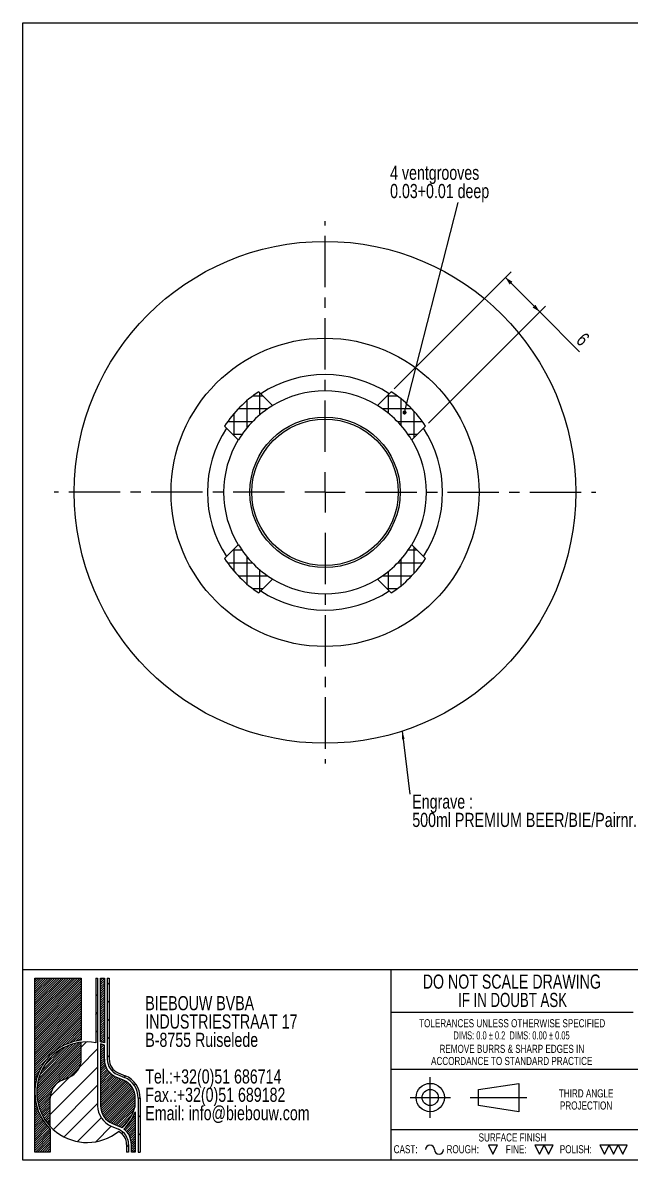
# Model space of a CAD drawing. Header units: millimetres. Extents: x 8 to 412, y -43 to 289.
# Drawn here: x 8 to 158.2, y 8 to 289 of the extents above; entities that cross this region are included whole.
import ezdxf

# ---------------------------------------------------------------- set-up
doc = ezdxf.new("R2010")
doc.units = ezdxf.units.MM
doc.linetypes.add('CENTERX2', pattern=[20.319999999999997, 12.7, -2.54, 2.54, -2.54])
for name, color, linetype in [('CENTERLINE', 4, 'CENTERX2'), ('DIMENSIONS', 2, 'Continuous'), ('HATCH', 3, 'Continuous'), ('TEXT', 2, 'Continuous')]:
    doc.layers.add(name, color=color, linetype=linetype)
doc.layers.add('OUTLINE', color=7, linetype='Continuous', lineweight=25)
doc.styles.add('SLDTEXTSTYLE0', font='TXT', dxfattribs={"width": 0.75})
doc.styles.add('SLDTEXTSTYLE1', font='TXT', dxfattribs={"width": 0.6911764705882353})
doc.styles.add('SLDTEXTSTYLE2', font='TXT', dxfattribs={"width": 0.7})
doc.dimstyles.new('SLDDIMSTYLE0', dxfattribs={"dimtxt": 3.5, "dimasz": 2, "dimexe": 0, "dimexo": 0.0625, "dimgap": 0.875, "dimtad": 1, "dimlfac": 0.5, "dimrnd": 1e-09, "dimzin": 12, "dimdsep": 46, "dimtxsty": 'SLDTEXTSTYLE0', "dimsah": 1, "dimcen": 0.09, "dimadec": 0, "dimazin": 3, "dimtfac": 1, "dimtofl": 0, "dimtmove": 0, "dimatfit": 3, "dimfxl": 1, "dimfrac": 2, "dimtolj": 1, "dimtzin": 12, "dimarcsym": 0})
doc.dimstyles.new('SLDDIMSTYLE1', dxfattribs={"dimtxt": 0.18, "dimasz": 1, "dimexe": 0, "dimexo": 0.0625, "dimgap": 0, "dimtad": 0, "dimtih": 1, "dimtoh": 1, "dimdec": 0, "dimrnd": 1e-09, "dimzin": 0, "dimdsep": 46, "dimtxsty": 'Standard', "dimblk1": 'DOT', "dimblk2": 'DOT', "dimsah": 1, "dimcen": 0.09, "dimadec": 0, "dimazin": 0, "dimtfac": 1, "dimtdec": 0, "dimtofl": 0, "dimtmove": 0, "dimatfit": 3, "dimldrblk": 'DOT', "dimfxl": 1, "dimfrac": 2, "dimtolj": 1, "dimtzin": 0, "dimarcsym": 0})
doc.dimstyles.new('SLDDIMSTYLE2', dxfattribs={"dimtxt": 0.18, "dimasz": 2, "dimexe": 0, "dimexo": 0.0625, "dimgap": 0, "dimtad": 0, "dimtih": 1, "dimtoh": 1, "dimdec": 0, "dimrnd": 1e-09, "dimzin": 0, "dimdsep": 46, "dimtxsty": 'Standard', "dimsah": 1, "dimcen": 0.09, "dimadec": 0, "dimazin": 0, "dimtfac": 2, "dimtdec": 0, "dimtofl": 0, "dimtmove": 0, "dimatfit": 3, "dimfxl": 1, "dimfrac": 2, "dimtolj": 1, "dimtzin": 0, "dimarcsym": 0})
pattern_1 = [(45, (0, 0), (-0.280633003783411, 0.2806330037834111), [])]
pattern_2 = [(45.0000000000001, (0, 0), (-2.245064030267292, 2.245064030267284), [])]
pattern_3 = [(0, (0, 0), (0, 3.175), []), (90, (0, 0), (-3.175, 1.944126793646423e-16), [])]

# ---------------------------------------------------------------- blocks, each defined once
blk = doc.blocks.new('SW_NOTE_0')
at = {"layer": 'TEXT', "color": 0, "char_height": 3.5, "attachment_point": 1, "style": 'SLDTEXTSTYLE0'}
for s, insert in [('BIEBOUW BVBA', (0, 4.497652582159624)), ('INDUSTRIESTRAAT 17', (0, -0.02804194829763434)), ('B-8755 Ruiselede', (0, -4.553736478754892)), ('Tel.:+32(0)51 686714', (0, -13.60512553966941)), ('Fax.:+32(0)51 689182', (0, -18.13082007012667)), ('Email: info@biebouw.com', (0, -22.65651460058393))]:
    blk.add_mtext(s, dxfattribs=dict(at, insert=insert))
blk = doc.blocks.new('SW_NOTE_1')
at = {"layer": 'TEXT', "color": 0, "char_height": 2, "attachment_point": 2, "style": 'SLDTEXTSTYLE0'}
for s, insert in [('THIRD ANGLE', (8.34375000000001, 2.5700871898055)), ('PROJECTION', (8.329166397452347, -0.4299128362715322))]:
    blk.add_mtext(s, dxfattribs=dict(at, insert=insert))
blk = doc.blocks.new('SW_NOTE_2')
at = {"layer": 'TEXT', "color": 0, "char_height": 2, "attachment_point": 2, "style": 'SLDTEXTSTYLE0'}
for s, insert in [('REMOVE BURRS & SHARP EDGES IN', (21.78125, 2.570087189805503)), ('ACCORDANCE TO STANDARD PRACTICE', (21.7472258657217, -0.4299128362715288))]:
    blk.add_mtext(s, dxfattribs=dict(at, insert=insert))
blk = doc.blocks.new('SW_NOTE_3')
at = {"layer": 'TEXT', "color": 0, "char_height": 2, "attachment_point": 2}
for s, insert, style in [('TOLERANCES UNLESS OTHERWISE SPECIFIED', (27.09375, 2.570087189805503), 'SLDTEXTSTYLE0'), ('DIMS: 0.0 ± 0.2  DIMS: 0.00 ± 0.05', (26.93194648623468, -0.4299128362715288), 'SLDTEXTSTYLE1')]:
    blk.add_mtext(s, dxfattribs=dict(at, insert=insert, style=style))
blk = doc.blocks.new('SW_NOTE_4')
at = {"layer": 'TEXT', "color": 0, "char_height": 3.5, "attachment_point": 2}
for s, insert, style in [('DO NOT SCALE DRAWING', (28.71093750000001, 4.497652582159624), 'SLDTEXTSTYLE0'), ('IF IN DOUBT ASK', (28.89079850912093, -0.02804194829763434), 'SLDTEXTSTYLE2')]:
    blk.add_mtext(s, dxfattribs=dict(at, insert=insert, style=style))
blk = doc.blocks.new('_D')
at = {"layer": 'DIMENSIONS'}
for p, q in [((99.83642945188328, 198.5602121279427), (128.77147716477, 227.4952598408293)), ((127.3572636023969, 226.0810462784562), (135.8425449766355, 217.5957649042176)), ((108.3217108261218, 190.0749307537041), (137.2567585390085, 219.0099784665907)), ((135.8425449766355, 217.5957649042176), (145.7261132834562, 207.7121965973968))]:
    blk.add_line(p, q, dxfattribs=at)
for points in [[(127.3572636023969, 226.0810462784562), (128.4179237741767, 224.3132793254898), (129.1250305553633, 225.0203861066764)], [(135.8425449766355, 217.5957649042176), (134.7818848048556, 219.363531857184), (134.0747780236691, 218.6564250759974)]]:
    blk.add_solid(points, dxfattribs=at)
at = {"layer": 'DIMENSIONS', "insert": (147.0877362888422, 212.7311331264677), "char_height": 3.5, "attachment_point": 1, "rotation": 315.00000000000074, "style": 'SLDTEXTSTYLE0'}
blk.add_mtext('6', dxfattribs=at)
blk = doc.blocks.new('SW_NOTE_5')
at = {"layer": 'TEXT', "color": 0, "char_height": 3.5, "attachment_point": 1, "style": 'SLDTEXTSTYLE0'}
for s, insert in [('4 ventgrooves', (-16.8284941356852, 9.069248860106349)), ('0.03+0.01 deep', (-16.8284941356852, 4.543554329649091))]:
    blk.add_mtext(s, dxfattribs=dict(at, insert=insert))
blk = doc.blocks.new('_Dot')
at = {"color": 0, "linetype": 'ByBlock', "lineweight": -2}
blk.add_line((-0.5, 0), (-1, 0), dxfattribs=at)
at = {"color": 0, "linetype": 'ByBlock', "const_width": 0.5}
blk.add_lwpolyline([(-0.25, 0, 1), (0.25, 0, 1)], format="xyb", close=True, dxfattribs=at)
blk = doc.blocks.new('SW_NOTE_6')
at = {"layer": 'TEXT', "color": 0, "char_height": 3.5, "attachment_point": 1, "style": 'SLDTEXTSTYLE0'}
for s, insert in [('Engrave :', (0.5747975475255962, -0.04403658690904644)), ('{500ml PREMIUM BEER/BIE/Pairnr.}', (0.5747975475255913, -4.569731117366302))]:
    blk.add_mtext(s, dxfattribs=dict(at, insert=insert))
blk = doc.blocks.new('SW_CENTERMARKSYMBOL_0')
at = {"layer": 'CENTERLINE', "color": 0}
for p, q in [((0, 10.00000000000001), (0, 67)), ((0, 0), (0, 5.000000000000004)), ((-9.999999999999995, 0), (-67, 0)), ((0, 0), (-5.000000000000004, 0)), ((0, 0), (0, -5.000000000000004)), ((0, 0), (5.000000000000004, 0)), ((9.999999999999995, 0), (66.99999999999999, 0)), ((0, -9.99999999999998), (0, -67))]:
    blk.add_line(p, q, dxfattribs=at)

msp = doc.modelspace()

# ---------------------------------------------------------------- hatches: boundary and pattern name
at = {"layer": 'HATCH'}
h = msp.add_hatch(dxfattribs=at)
h.set_pattern_fill('NET', color=256, style=0)
h.set_pattern_definition(pattern_3)
edge = h.paths.add_edge_path(flags=0)
edge.add_line((57.90743869060116, 189.3678239725175), (61.33567474457878, 185.9395879185399))
edge.add_arc((82.76102136776821, 172.9995226695891), 25.02979757351059, 121.13032221666029, 148.8696777833384, ccw=False)
edge.add_line((69.82095611881734, 194.4248692927785), (66.39272006483974, 197.8531053467561))
edge.add_arc((82.76102136776821, 172.999522669589), 29.75939951400612, 123.3684689366083, 146.6315310633916)
h = msp.add_hatch(dxfattribs=at)
h.set_pattern_fill('NET', color=256, style=0)
h.set_pattern_definition(pattern_3)
edge = h.paths.add_edge_path(flags=0)
edge.add_line((99.12932267069672, 197.8531053467561), (95.7010866167191, 194.4248692927785))
edge.add_arc((82.76102136776821, 172.9995226695891), 25.02979757351059, 31.130322216659977, 58.86967778333798, ccw=False)
edge.add_line((104.1863679909576, 185.9395879185399), (107.6146040449353, 189.3678239725175))
edge.add_arc((82.76102136776821, 172.9995226695891), 29.75939951400612, 33.36846893660828, 56.63153106339158)
h = msp.add_hatch(dxfattribs=at)
h.set_pattern_fill('NET', color=256, style=0)
h.set_pattern_definition(pattern_3)
edge = h.paths.add_edge_path(flags=0)
edge.add_line((66.39272006483971, 148.1459399924221), (69.8209561188174, 151.5741760463998))
edge.add_arc((82.76102136776821, 172.9995226695891), 25.02979757351059, 211.1303222166609, 238.869677783339, ccw=False)
edge.add_line((61.33567474457883, 160.0594574206384), (57.90743869060113, 156.6312213666607))
edge.add_arc((82.76102136776821, 172.9995226695891), 29.75939951400612, 213.368468936609, 236.6315310633924)
h = msp.add_hatch(dxfattribs=at)
h.set_pattern_fill('NET', color=256, style=0)
h.set_pattern_definition(pattern_3)
edge = h.paths.add_edge_path(flags=0)
edge.add_line((107.6146040449353, 156.6312213666607), (104.1863679909576, 160.0594574206384))
edge.add_arc((82.76102136776821, 172.9995226695891), 25.02979757351059, 301.130322216661, 328.86967778333906, ccw=False)
edge.add_line((95.70108661671902, 151.5741760463998), (99.12932267069677, 148.145939992422))
edge.add_arc((82.76102136776821, 172.999522669589), 29.75939951400612, 303.3684689366094, 326.6315310633927)
h = msp.add_hatch(dxfattribs=at)
h.set_pattern_fill('ANSI31', color=256, scale=0.125, style=0)
h.set_pattern_definition(pattern_1)
edge = h.paths.add_edge_path(flags=0)
edge.add_arc((23.89999999999992, 24.81111111111201), 12.89999999999979, 96.37937020844248, 180, ccw=False)
edge.add_line((22.46666666666652, 37.63123418211034), (22.46666666666652, 53.00000000000038))
edge.add_line((22.46666666666652, 53.00000000000038), (11.0000000000003, 53.0000000000009))
edge.add_line((11.0000000000003, 53.0000000000009), (11.0000000000003, 24.81111111111201))
h = msp.add_hatch(dxfattribs=at)
h.set_pattern_fill('LINE', color=256, angle=45.0000000000001, style=0)
h.set_pattern_definition(pattern_2)
edge = h.paths.add_edge_path(flags=0)
edge.add_line((26.04999999999968, 52.99999999999972), (26.04999999999968, 37.04586100386575))
edge.add_arc((23.89999999999992, 24.81111111111201), 12.42222222222082, 80.03323369975531, 96.62580956481882)
edge.add_line((22.46666666666759, 37.15036394480524), (22.46666666666759, 32.93333333333308))
edge.add_arc((17.6888888888896, 32.93333333333337), 4.77777777777799, 292.6198649480404, 359.9999999999966, ccw=False)
edge.add_line((19.52649572649652, 28.52307692307676), (17.76239316239375, 27.7880341880342))
edge.add_arc((19.60000000000017, 23.37777777777772), 4.777777777777617, 112.6198649480355, 180)
edge.add_line((14.82222222222262, 23.37777777777772), (14.82222222222262, 16.3313967553349))
edge.add_arc((23.89999999999992, 24.81111111111201), 12.42222222222082, 223.049079800242, 308.804006026696)
edge.add_arc((30.11111111111173, 11.91111111111045), 3.583333333333259, -9.094947017729282e-13, 63.95466943930148, ccw=False)
edge.add_line((33.69444444444499, 11.91111111111044), (33.69444444444499, 9.999999999999694))
edge.add_line((33.69444444444499, 9.999999999999694), (34.17222222222257, 9.999999999999694))
edge.add_line((34.17222222222257, 9.999999999999694), (34.17222222222257, 11.91111111111044))
edge.add_arc((30.11111111111173, 11.91111111111045), 4.061111111110832, 8.142219984546603e-13, 67.38013505196902)
edge.add_line((31.67307692307687, 15.65982905982837), (29.90897435897422, 16.39487179487114))
edge.add_arc((32.02222222222206, 21.46666666666652), 5.494444444445089, 179.9999999999946, 247.38013505196182, ccw=False)
edge.add_line((26.52777777777679, 21.46666666666697), (26.52777777777679, 52.99999999999972))
edge.add_line((26.52777777777679, 52.99999999999972), (26.04999999999968, 52.99999999999972))
h = msp.add_hatch(dxfattribs=at)
h.set_pattern_fill('ANSI31', color=256, scale=0.125, style=0)
h.set_pattern_definition(pattern_1)
edge = h.paths.add_edge_path(flags=0)
edge.add_arc((23.89999999999992, 24.81111111111201), 12.89999999999925, 70.52877936550652, 74.97388624088018, ccw=False)
edge.add_line((28.20000000000011, 36.97334774751981), (28.20000000000011, 53.00000000000038))
edge.add_line((28.20000000000011, 53.00000000000038), (27.24444444444407, 53.00000000000038))
edge.add_line((27.24444444444407, 53.00000000000038), (27.24444444444407, 37.27003126327632))
h = msp.add_hatch(dxfattribs=at)
h.set_pattern_fill('LINE', color=256, angle=45.0000000000001, style=0)
h.set_pattern_definition(pattern_2)
edge = h.paths.add_edge_path(flags=0)
edge.add_line((37.03888888888829, 10.00000000000023), (37.03888888888829, 23.37777777777772))
edge.add_arc((31.06666666666602, 23.37777777777772), 5.972222222222335, 0, 67.38013505196155)
edge.add_line((33.36367521367445, 28.89059829059848), (31.59957264957225, 29.62564102564125))
edge.add_arc((32.97777777777722, 32.93333333333326), 3.583333333332774, 180.0000000000091, 247.38013505196, ccw=False)
edge.add_line((29.39444444444467, 32.93333333333269), (29.39444444444467, 52.99999999999894))
edge.add_line((29.39444444444467, 52.99999999999894), (28.9166666666667, 52.99999999999894))
edge.add_line((28.9166666666667, 52.99999999999894), (28.9166666666667, 32.93333333333269))
edge.add_arc((32.97777777777722, 32.93333333333326), 4.061111111110744, 180.0000000000088, 247.3801350519551)
edge.add_line((31.41581196581111, 29.18461538461559), (33.17991452991376, 28.44957264957282))
edge.add_arc((31.06666666666602, 23.37777777777772), 5.494444444444536, -7.958078640513122e-13, 67.3801350519609, ccw=False)
edge.add_line((36.56111111111049, 23.37777777777772), (36.56111111111049, 10.00000000000023))
edge.add_line((36.56111111111049, 10.00000000000023), (37.03888888888829, 10.00000000000023))
h = msp.add_hatch(dxfattribs=at)
h.set_pattern_fill('ANSI31', color=256, scale=0.125, style=0)
h.set_pattern_definition(pattern_1)
edge = h.paths.add_edge_path(flags=0)
edge.add_line((22.46666666666759, 32.93333333333308), (22.46666666666759, 37.15036394480524))
edge.add_arc((23.89999999999992, 24.81111111111201), 12.42222222222082, 96.62580956481882, 223.049079800242)
edge.add_line((14.82222222222262, 16.3313967553349), (14.82222222222262, 23.37777777777772))
edge.add_arc((19.60000000000017, 23.37777777777772), 4.777777777777617, 112.61986494803469, 180, ccw=False)
edge.add_line((17.76239316239375, 27.7880341880342), (19.52649572649652, 28.52307692307676))
edge.add_arc((17.6888888888896, 32.93333333333337), 4.77777777777799, 292.6198649480412, 359.9999999999974)
h = msp.add_hatch(dxfattribs=at)
h.set_pattern_fill('ANSI31', color=256, scale=0.125, style=0)
h.set_pattern_definition(pattern_1)
edge = h.paths.add_edge_path(flags=0)
edge.add_line((28.20000000000011, 32.93333333333326), (28.20000000000011, 36.46536376575504))
edge.add_arc((23.89999999999992, 24.81111111111201), 12.42222222222142, 69.74775325781034, 74.38150172435162)
edge.add_line((27.24444444444407, 36.77465140219116), (27.24444444444407, 21.46666666666697))
edge.add_arc((32.02222222222206, 21.46666666666652), 4.777777777777787, 179.9999999999947, 247.3801350519655)
edge.add_line((30.18461538461569, 17.05641025641013), (31.94871794871878, 16.32136752136736))
edge.add_arc((30.11111111111173, 11.91111111111045), 4.77777777777832, 58.20753195097649, 67.38013505195869, ccw=False)
edge.add_arc((23.89999999999992, 24.81111111111201), 12.42222222222245, 314.6385798455307, 344.0576313943708)
edge.add_line((35.84444444444446, 21.39909530636341), (35.84444444444446, 23.37777777777772))
edge.add_arc((31.06666666666602, 23.37777777777772), 4.777777777778299, 0, 67.3801350519547)
edge.add_line((32.90427350427338, 27.78803418803433), (31.14017094017074, 28.52307692307666))
edge.add_arc((32.97777777777722, 32.93333333333326), 4.777777777777462, 180, 247.3801350519644, ccw=False)
h = msp.add_hatch(dxfattribs=at)
h.set_pattern_fill('ANSI31', color=256, scale=0.125, style=0)
h.set_pattern_definition(pattern_1)
edge = h.paths.add_edge_path(flags=0)
edge.add_arc((23.89999999999992, 24.81111111111201), 12.89999999999979, 180, 225.2750868450694, ccw=False)
edge.add_line((11.0000000000003, 24.81111111111201), (11.0000000000003, 10.00000000000074))
edge.add_line((11.0000000000003, 10.00000000000074), (14.82222222222262, 10.00000000000023))
edge.add_line((14.82222222222262, 10.00000000000023), (14.82222222222262, 15.64574419989162))
h = msp.add_hatch(dxfattribs=at)
h.set_pattern_fill('ANSI31', color=256, scale=0.125, style=0)
h.set_pattern_definition(pattern_1)
edge = h.paths.add_edge_path(flags=0)
edge.add_arc((23.89999999999992, 24.81111111111201), 12.90000000000028, 315.0375474160769, 337.80839343372287, ccw=False)
edge.add_arc((30.11111111111173, 11.91111111111045), 4.777777777777994, -7.958078640513122e-13, 52.378744813339324, ccw=False)
edge.add_line((34.88888888888971, 11.91111111111044), (34.88888888888971, 9.999999999999691))
edge.add_line((34.88888888888971, 9.999999999999691), (35.84444444444446, 10.00000000000023))
edge.add_line((35.84444444444446, 10.00000000000023), (35.84444444444446, 19.93871468701114))

# ---------------------------------------------------------------- linework, layer by layer
at = {"layer": 'OUTLINE'}
for p, q in [((8.000000000000007, 289), (412, 289)), ((8.000000000000007, 8.000000000000007), (8.000000000000007, 289)), ((66.88807100931699, 197.3577544022789), (66.39272006483982, 197.8531053467562)), ((69.78905727844035, 194.4567681331556), (66.88807100931699, 197.3577544022789)), ((98.63397172621963, 197.3577544022789), (95.7329854570962, 194.4567681331555)), ((99.12932267069681, 197.8531053467561), (98.63397172621963, 197.3577544022789)), ((57.90743869060121, 189.3678239725176), (58.40278963507838, 188.8724730280404)), ((58.40278963507838, 188.8724730280404), (61.30377590420178, 185.971486758917)), ((104.2182668313347, 185.9714867589169), (107.1192531004582, 188.8724730280403)), ((107.1192531004582, 188.8724730280403), (107.6146040449353, 189.3678239725174)), ((61.30377590420174, 160.0275585802614), (58.40278963507825, 157.1265723111379)), ((107.1192531004581, 157.1265723111377), (104.2182668313346, 160.0275585802612)), ((58.40278963507825, 157.1265723111379), (57.90743869060108, 156.6312213666608)), ((107.6146040449352, 156.6312213666606), (107.1192531004581, 157.1265723111377)), ((66.88807100931679, 148.6412909368993), (69.78905727844028, 151.5422772060228)), ((95.73298545709599, 151.5422772060227), (98.63397172621951, 148.6412909368991)), ((66.39272006483961, 148.1459399924221), (66.88807100931679, 148.6412909368993)), ((98.63397172621951, 148.6412909368991), (99.12932267069668, 148.145939992422)), ((412, 55.00000000000016), (8.000000000000007, 55.00000000000016)), ((99.00000000000026, 55.00000000000016), (99.00000000000026, 8.000000000000451)), ((11.0000000000003, 52.99999999999986), (22.46666666666652, 53.00000000000038)), ((11.0000000000003, 10.00000000000075), (11.0000000000003, 52.99999999999986)), ((22.46666666666652, 53.00000000000038), (22.46666666666652, 37.63123418211034)), ((26.04999999999968, 52.99999999999972), (26.52777777777679, 52.99999999999972)), ((26.04999999999968, 52.99999999999972), (26.04999999999968, 37.04586100386575)), ((26.52777777777679, 52.99999999999972), (26.52777777777679, 21.46666666666697)), ((27.24444444444407, 53.00000000000038), (28.20000000000011, 53.00000000000038)), ((27.24444444444407, 37.27003126327632), (27.24444444444407, 53.00000000000038)), ((28.20000000000011, 53.00000000000038), (28.20000000000011, 36.97334774751981)), ((28.9166666666667, 52.99999999999894), (29.39444444444467, 52.99999999999894)), ((28.9166666666667, 52.99999999999894), (28.9166666666667, 32.93333333333268)), ((29.39444444444467, 52.99999999999894), (29.39444444444467, 32.93333333333268)), ((158.9999999999999, 44.50000000000021), (99.00000000000026, 44.50000000000021)), ((22.46666666666759, 32.93333333333308), (22.46666666666759, 37.15036394480524)), ((27.24444444444407, 36.77465140219116), (27.24444444444407, 21.46666666666697)), ((28.20000000000011, 32.93333333333326), (28.20000000000011, 36.46536376575504)), ((17.76239316239375, 27.7880341880342), (19.52649572649652, 28.52307692307676)), ((32.90427350427338, 27.78803418803433), (31.14017094017074, 28.52307692307665)), ((31.41581196581111, 29.18461538461559), (33.17991452991376, 28.44957264957282)), ((31.59957264957225, 29.62564102564125), (33.36367521367445, 28.89059829059848)), ((99.00000000000026, 30.49999999999997), (412, 30.49999999999997)), ((108.7756903829634, 18.50000000000041), (108.7756903829634, 28.50000000000019)), ((120.6745526674716, 25.50000000000008), (130.6745526674718, 27.00000000000014)), ((120.6745526674716, 21.50000000000007), (120.6745526674716, 25.50000000000008)), ((130.6745526674718, 27.00000000000014), (130.6745526674718, 20.00000000000002)), ((14.82222222222262, 16.3313967553349), (14.82222222222262, 23.37777777777772)), ((35.84444444444446, 21.39909530636341), (35.84444444444446, 23.37777777777772)), ((36.56111111111049, 23.37777777777772), (36.56111111111049, 10.00000000000023)), ((37.03888888888829, 23.37777777777772), (37.03888888888829, 10.00000000000023)), ((103.775690382963, 23.5000000000003), (113.7756903829633, 23.5000000000003)), ((118.6745526674713, 23.5000000000003), (132.6745526674716, 23.5000000000003)), ((35.84444444444446, 19.93871468701114), (35.84444444444446, 10.00000000000023)), ((130.6745526674718, 20.00000000000002), (120.6745526674716, 21.50000000000007)), ((30.18461538461569, 17.05641025641013), (31.94871794871878, 16.32136752136736)), ((14.82222222222262, 15.64574419989162), (14.82222222222262, 10.00000000000023)), ((29.90897435897422, 16.39487179487114), (31.67307692307687, 15.65982905982838)), ((311.9999999999999, 15.50000000000029), (99.00000000000026, 15.50000000000029)), ((33.69444444444499, 11.91111111111045), (33.69444444444499, 9.999999999999693)), ((34.17222222222257, 11.91111111111045), (34.17222222222257, 9.999999999999693)), ((34.88888888888971, 9.999999999999693), (34.88888888888971, 11.91111111111045)), ((125.4186458063629, 11.75000000000015), (123.1686458063633, 11.75000000000015)), ((123.1686458063633, 11.75000000000015), (124.2936458063638, 9.500000000000064)), ((124.2936458063638, 9.500000000000064), (125.4186458063629, 11.75000000000015)), ((136.9316093288405, 11.75000000000015), (134.6816093288408, 11.75000000000015)), ((134.6816093288408, 11.75000000000015), (135.8066093288413, 9.500000000000064)), ((135.8066093288413, 9.500000000000064), (136.9316093288405, 11.75000000000015)), ((139.181609328841, 11.75000000000015), (136.9316093288405, 11.75000000000015)), ((136.9316093288405, 11.75000000000015), (138.0566093288409, 9.500000000000064)), ((138.0566093288409, 9.500000000000064), (139.181609328841, 11.75000000000015)), ((152.9999999999996, 11.75000000000015), (150.75, 11.75000000000015)), ((150.75, 11.75000000000015), (151.875, 9.500000000000064)), ((151.875, 9.500000000000064), (152.9999999999996, 11.75000000000015)), ((155.2499999999997, 11.75000000000015), (152.9999999999996, 11.75000000000015)), ((152.9999999999996, 11.75000000000015), (154.1249999999997, 9.500000000000064)), ((154.1249999999997, 9.500000000000064), (155.2499999999997, 11.75000000000015)), ((157.4999999999998, 11.75000000000015), (155.2499999999997, 11.75000000000015)), ((155.2499999999997, 11.75000000000015), (156.3749999999998, 9.500000000000064)), ((156.3749999999998, 9.500000000000064), (157.4999999999998, 11.75000000000015)), ((14.82222222222262, 10.00000000000023), (11.0000000000003, 10.00000000000075)), ((34.17222222222257, 9.999999999999693), (33.69444444444499, 9.999999999999693)), ((35.84444444444446, 10.00000000000023), (34.88888888888971, 9.999999999999693)), ((36.56111111111049, 10.00000000000023), (37.03888888888829, 10.00000000000023)), ((412, 8.000000000000007), (8.000000000000007, 8.000000000000007))]:
    msp.add_line(p, q, dxfattribs=at)
for centre, radius in [((82.76102136776821, 172.9995226695891), 62), ((82.76102136776821, 172.9995226695891), 38.08000000000001), ((82.76102136776821, 172.9995226695891), 18.60000000000001), ((82.76102136776821, 172.9995226695891), 18.10000000000001), ((108.7756903829634, 23.5000000000003), 3.500000000000284), ((108.7756903829634, 23.5000000000003), 1.999999999999787)]:
    msp.add_circle(centre, radius, dxfattribs=at)
for centre, radius, start, end in [((82.76102136776821, 172.9995226695891), 29.07359637584041, 56.90987429400109, 123.0901257059985), ((82.76102136776821, 172.999522669589), 29.75939951400616, 123.3684689366081, 146.6315310633915), ((82.76102136776821, 172.9995226695891), 25.07359637584034, 58.84496681173321, 121.1550331882664), ((82.76102136776821, 172.9995226695891), 29.75939951400615, 33.36846893660809, 56.6315310633914), ((82.76102136776821, 172.9995226695891), 25.0297975735106, 121.130322216661, 148.869677783339), ((82.76102136776821, 172.9995226695891), 25.02979757351061, 31.1303222166606, 58.86967778333869), ((82.76102136776821, 172.9995226695891), 29.07359637584038, 146.9098742940012, 213.0901257059992), ((82.76102136776821, 172.9995226695891), 29.0735963758404, 326.9098742940021, 33.0901257059984), ((82.76102136776821, 172.9995226695891), 25.07359637584034, 148.8449668117336, 211.155033188267), ((82.76102136776821, 172.9995226695891), 25.07359637584034, 328.8449668117342, 31.15503318826603), ((82.76102136776821, 172.9995226695891), 25.02979757351058, 211.1303222166615, 238.8696777833397), ((82.76102136776821, 172.9995226695891), 25.0297975735106, 301.1303222166616, 328.8696777833397), ((82.76102136776821, 172.9995226695891), 29.75939951400613, 213.3684689366088, 236.6315310633921), ((82.76102136776821, 172.999522669589), 29.75939951400613, 303.3684689366091, 326.6315310633925), ((82.76102136776821, 172.9995226695891), 25.07359637584033, 238.8449668117342, 301.155033188267), ((82.76102136776821, 172.9995226695891), 29.07359637584045, 236.9098742940018, 303.0901257059994), ((23.89999999999992, 24.81111111111201), 12.90000000000003, 96.37937020844332, 225.2750868450703), ((23.89999999999992, 24.81111111111201), 12.42222222222082, 80.03323369975531, 308.804006026696), ((23.89999999999992, 24.81111111111201), 12.8999999999993, 70.5287793655073, 74.97388624088094), ((23.89999999999992, 24.81111111111201), 12.42222222222159, 69.74775325781034, 74.38150172435162), ((17.6888888888896, 32.93333333333337), 4.777777777777992, 292.6198649480412, 359.9999999999974), ((32.97777777777722, 32.93333333333326), 4.777777777777822, 180, 247.3801350519653), ((32.97777777777722, 32.93333333333326), 4.06111111111097, 180.000000000009, 247.3801350519551), ((32.97777777777722, 32.93333333333326), 3.583333333333, 180.00000000001, 247.3801350519609), ((31.06666666666602, 23.37777777777772), 5.494444444444606, 0, 67.38013505196169), ((31.06666666666602, 23.37777777777772), 5.972222222222404, 0, 67.38013505196155), ((19.60000000000017, 23.37777777777772), 4.777777777777685, 112.6198649480355, 180), ((31.06666666666602, 23.37777777777772), 4.777777777778436, 0, 67.38013505195467), ((32.02222222222206, 21.46666666666652), 5.494444444445271, 179.9999999999954, 247.3801350519627), ((32.02222222222206, 21.46666666666652), 4.777777777777992, 179.9999999999947, 247.3801350519655), ((23.89999999999992, 24.81111111111201), 12.4222222222225, 314.6385798455306, 344.0576313943708), ((23.89999999999992, 24.81111111111201), 12.9000000000005, 315.0375474160778, 337.8083934337237), ((30.11111111111173, 11.91111111111045), 4.061111111110836, 0, 67.38013505196827), ((30.11111111111173, 11.91111111111045), 3.583333333333261, 0, 63.95466943930235), ((30.11111111111173, 11.91111111111045), 4.777777777778329, 58.20753195097727, 67.38013505195956), ((30.11111111111173, 11.91111111111045), 4.77777777777801, 0, 52.37874481334014), ((108.7083627971968, 10.62500000000011), 1.125000000000043, 0, 180), ((110.9583627971965, 10.62500000000011), 1.125000000000043, 180, 0)]:
    msp.add_arc(centre, radius, start, end, dxfattribs=at)
for points in [[(69.82095611881739, 194.4248692927785), (69.81021245171996, 194.435612959876), (69.79957946035533, 194.4462459512406), (69.78905727844035, 194.4567681331556)], [(95.73298545709622, 194.4567681331555), (95.72246327518123, 194.4462459512405), (95.71183028381661, 194.4356129598759), (95.70108661671917, 194.4248692927785)], [(61.30377590420177, 185.971486758917), (61.31429808611676, 185.960964577002), (61.32493107748139, 185.9503315856374), (61.33567474457882, 185.93958791854)], [(104.1863679909577, 185.9395879185398), (104.1971116580551, 185.9503315856373), (104.2077446494198, 185.9609645770019), (104.2182668313347, 185.9714867589169)], [(61.33567474457879, 160.0594574206384), (61.32492782758366, 160.0487105036433), (61.3142949038613, 160.038077579921), (61.30377590420174, 160.0275585802614)], [(104.2182668313346, 160.0275585802612), (104.2077446494196, 160.0380807621762), (104.197111658055, 160.0487137535408), (104.1863679909575, 160.0594574206383)], [(69.78905727844028, 151.5422772060228), (69.79957946035526, 151.5527993879377), (69.81021245171989, 151.5634323793024), (69.82095611881732, 151.5741760463998)], [(95.70108661671895, 151.5741760463997), (95.71183028381638, 151.5634323793023), (95.72246327518103, 151.5527993879377), (95.73298545709599, 151.5422772060227)]]:
    msp.add_open_spline(points, degree=3, dxfattribs=at)

# ---------------------------------------------------------------- block references
at = {"layer": 'CENTERLINE'}
msp.add_blockref('SW_CENTERMARKSYMBOL_0', (82.76102136776821, 172.9995226695891), dxfattribs=at)
at = {"layer": 'TEXT'}
for name, p in [('SW_NOTE_5', (115.6876584953508, 244.6322907861371)), ('SW_NOTE_6', (103.768808114962, 98.39391377852922)), ('SW_NOTE_4', (100.2468611209744, 49.38226448464808)), ('SW_NOTE_0', (38.31160759143351, 44.05647200903429)), ('SW_NOTE_3', (101.9558864741677, 40.27512196689548)), ('SW_NOTE_2', (107.1794997065419, 33.953693395467)), ('SW_NOTE_1', (138.9888554330497, 22.95369339546699))]:
    msp.add_blockref(name, p, dxfattribs=at)

# ---------------------------------------------------------------- texts
at = {"layer": 'TEXT', "char_height": 2, "style": 'SLDTEXTSTYLE0'}
for s, insert, attachment_point in [('SURFACE FINISH', (129.1010282843464, 14.63616514665305), 2), ('CAST:', (99.74144781569869, 11.71938222873775), 1), ('ROUGH:', (112.8177506495297, 11.71938222873775), 1), ('FINE:', (127.472204460089, 11.71938222873775), 1), ('POLISH:', (140.8244601770985, 11.71938222873775), 1)]:
    msp.add_mtext(s, dxfattribs=dict(at, insert=insert, attachment_point=attachment_point))

# ---------------------------------------------------------------- dimensions: what is measured, and where the dimension line sits
at = {"layer": 'DIMENSIONS'}
dim = msp.add_linear_dim(base=(135.8425449766354, 217.5957649042176), p1=(99.12932267069672, 197.8531053467561), p2=(107.6146040449353, 189.3678239725175), angle=314.99999999999994, dimstyle='SLDDIMSTYLE0', dxfattribs=at)
dim.commit()
dim.dimension.update_dxf_attribs({"geometry": '_D', "text_midpoint": (144.811784902535, 208.626524978318), "dimtype": 160})

# ---------------------------------------------------------------- leaders
at = {"layer": 'TEXT'}
for points, dimstyle in [([(102.4265175839717, 192.7090659173659), (115.6876584953508, 244.6322907861371)], 'SLDDIMSTYLE1'), ([(101.8779249983706, 114.0203399389149), (103.768808114962, 98.39391377852922)], 'SLDDIMSTYLE2')]:
    msp.add_leader(points, dimstyle=dimstyle, dxfattribs=at)

doc.saveas('drawing.dxf')
